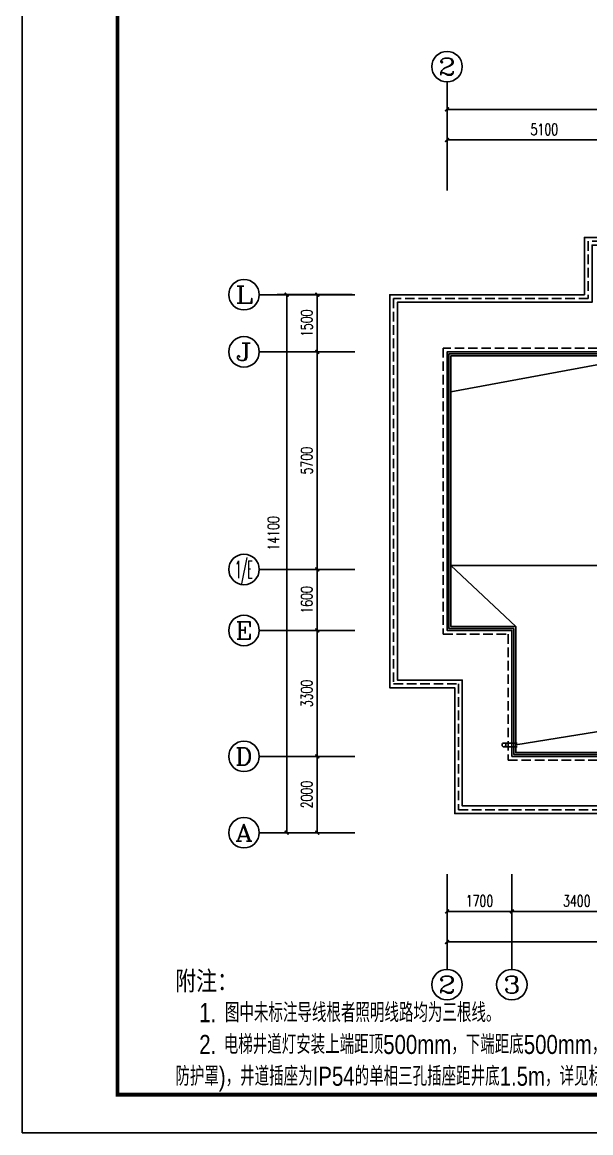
# Model space of a CAD drawing. Extents: x -993182 to -819982, y 169304 to 600104.
# Drawn here: x -993182 to -978282, y 233704 to 262810 of the extents above; entities that cross this region are included whole.
import ezdxf
from ezdxf.enums import TextEntityAlignment as Align

# ---------------------------------------------------------------- set-up
doc = ezdxf.new("R2010")
doc.units = 0
doc.header["$LTSCALE"] = 1000
doc.header["$MEASUREMENT"] = 0
doc.linetypes.add('DASH', pattern=[0.35, 0.25, -0.1])
for name, color, linetype in [('AXIS', 3, 'Continuous'), ('AXIS_TEXT', 7, 'Continuous'), ('PUB_TITLE', 146, 'Continuous'), ('屋面', 139, 'Continuous'), ('栏杆', 169, 'Continuous'), ('面层', 215, 'Continuous')]:
    doc.layers.add(name, color=color, linetype=linetype)
doc.styles.add('_TCH_AXIS', font='COMPLEX', dxfattribs={"bigfont": 'GBCBIG'})
doc.styles.add('_TCH_DIM_T3', font='SIMPLEX', dxfattribs={"width": 0.705882, "bigfont": 'GBCBIG'})
doc.styles.add('COMPLEX', font='COMPLEX')
doc.styles.add('电-ele', font='ICED.shx', dxfattribs={"width": 0.8, "bigfont": 'BZHZ.shx'})
doc.dimstyles.new('_TCH_ARCH&&100', dxfattribs={"dimtxt": 297.5, "dimasz": 100, "dimexe": 250, "dimexo": 300, "dimgap": 126.25, "dimtad": 1, "dimdec": 0, "dimzin": 0, "dimdsep": 46, "dimtxsty": '_TCH_DIM_T3', "dimblk": 'ARCHTICK', "dimcen": 0.09, "dimclrt": 7, "dimazin": 2, "dimtfac": 1, "dimtdec": 0, "dimtix": 1, "dimtmove": 2, "dimatfit": 3, "dimfxl": 0, "dimtolj": 1, "dimtzin": 0, "dimarcsym": 0})

# ---------------------------------------------------------------- blocks, each defined once
blk = doc.blocks.new('A$C4E4A79F1')
at = {"color": 6}
for points in [[(0, 350), (0, 0)], [(100, 350), (100, 0)]]:
    blk.add_lwpolyline(points, dxfattribs=at)
blk.add_circle((50, 350), 50, dxfattribs=at)
blk = doc.blocks.new('_AXISO')
blk.add_circle((0, 0), 0.5)
at = {"layer": 'AXIS_TEXT', "style": 'COMPLEX', "width": 1.041667}
blk.add_attdef('A', text='', height=0.56, dxfattribs=at).set_placement((-0.25, -0.28), (0.25, -0.28), align=Align.FIT)
blk = doc.blocks.new('_ArchTick')
at = {"color": 0, "linetype": 'ByBlock', "const_width": 0.4}
blk.add_lwpolyline([(-0.5, -0.5), (0.5, 0.5)], dxfattribs=at)
blk = doc.blocks.new('*D982')
at = {"layer": 'AXIS', "color": 0, "lineweight": -2}
for p, q in [((-345693, -488650), (-347660, -488650)), ((-347410, -502750), (-347410, -488650)), ((-345693, -502750), (-347660, -502750))]:
    blk.add_line(p, q, dxfattribs=at)
at = {"layer": 'Defpoints', "color": 0}
for p in [(-347410, -488650), (-345393, -488650), (-345393, -502750)]:
    blk.add_point(p, dxfattribs=at)
at = {"layer": 'AXIS', "color": 0, "lineweight": -2, "xscale": 100, "yscale": 100, "zscale": 100}
for p, rotation in [((-347410, -488650), 90), ((-347410, -502750), 270)]:
    blk.add_blockref('_ArchTick', p, dxfattribs=dict(at, rotation=rotation))
at = {"layer": 'AXIS', "color": 7, "insert": (-347758, -494906), "char_height": 297.5, "attachment_point": 5, "rotation": 90, "style": '_TCH_DIM_T3'}
blk.add_mtext('\\A1;14100', dxfattribs=at)
blk = doc.blocks.new('*D983')
at = {"layer": 'AXIS', "color": 0, "lineweight": -2}
for p, q in [((-345692, -500750), (-346860, -500750)), ((-346610, -502750), (-346610, -500750)), ((-345692, -502750), (-346860, -502750))]:
    blk.add_line(p, q, dxfattribs=at)
at = {"layer": 'Defpoints', "color": 0}
for p in [(-346610, -500750), (-345392, -500750), (-345392, -502750)]:
    blk.add_point(p, dxfattribs=at)
at = {"layer": 'AXIS', "color": 0, "lineweight": -2, "xscale": 100, "yscale": 100, "zscale": 100}
for p, rotation in [((-346610, -500750), 90), ((-346610, -502750), 270)]:
    blk.add_blockref('_ArchTick', p, dxfattribs=dict(at, rotation=rotation))
at = {"layer": 'AXIS', "color": 7, "insert": (-346885, -501750), "char_height": 297.5, "attachment_point": 5, "rotation": 90, "style": '_TCH_DIM_T3'}
blk.add_mtext('\\A1;2000', dxfattribs=at)
blk = doc.blocks.new('*D984')
at = {"layer": 'AXIS', "color": 0, "lineweight": -2}
for p, q in [((-345692, -497450), (-346860, -497450)), ((-346610, -500750), (-346610, -497450)), ((-345692, -500750), (-346860, -500750))]:
    blk.add_line(p, q, dxfattribs=at)
at = {"layer": 'Defpoints', "color": 0}
for p in [(-346610, -497450), (-345392, -497450), (-345392, -500750)]:
    blk.add_point(p, dxfattribs=at)
at = {"layer": 'AXIS', "color": 0, "lineweight": -2, "xscale": 100, "yscale": 100, "zscale": 100}
for p, rotation in [((-346610, -497450), 90), ((-346610, -500750), 270)]:
    blk.add_blockref('_ArchTick', p, dxfattribs=dict(at, rotation=rotation))
at = {"layer": 'AXIS', "color": 7, "insert": (-346885, -499100), "char_height": 297.5, "attachment_point": 5, "rotation": 90, "style": '_TCH_DIM_T3'}
blk.add_mtext('\\A1;3300', dxfattribs=at)
blk = doc.blocks.new('*D985')
at = {"layer": 'AXIS', "color": 0, "lineweight": -2}
for p, q in [((-345692, -495850), (-346860, -495850)), ((-346610, -497450), (-346610, -495850)), ((-345692, -497450), (-346860, -497450))]:
    blk.add_line(p, q, dxfattribs=at)
at = {"layer": 'Defpoints', "color": 0}
for p in [(-346610, -495850), (-345392, -495850), (-345392, -497450)]:
    blk.add_point(p, dxfattribs=at)
at = {"layer": 'AXIS', "color": 0, "lineweight": -2, "xscale": 100, "yscale": 100, "zscale": 100}
for p, rotation in [((-346610, -495850), 90), ((-346610, -497450), 270)]:
    blk.add_blockref('_ArchTick', p, dxfattribs=dict(at, rotation=rotation))
at = {"layer": 'AXIS', "color": 7, "insert": (-346885, -496650), "char_height": 297.5, "attachment_point": 5, "rotation": 90, "style": '_TCH_DIM_T3'}
blk.add_mtext('\\A1;1600', dxfattribs=at)
blk = doc.blocks.new('*D986')
at = {"layer": 'AXIS', "color": 0, "lineweight": -2}
for p, q in [((-345692, -490150), (-346860, -490150)), ((-346610, -495850), (-346610, -490150)), ((-345692, -495850), (-346860, -495850))]:
    blk.add_line(p, q, dxfattribs=at)
at = {"layer": 'Defpoints', "color": 0}
for p in [(-346610, -490150), (-345392, -490150), (-345392, -495850)]:
    blk.add_point(p, dxfattribs=at)
at = {"layer": 'AXIS', "color": 0, "lineweight": -2, "xscale": 100, "yscale": 100, "zscale": 100}
for p, rotation in [((-346610, -490150), 90), ((-346610, -495850), 270)]:
    blk.add_blockref('_ArchTick', p, dxfattribs=dict(at, rotation=rotation))
at = {"layer": 'AXIS', "color": 7, "insert": (-346885, -493000), "char_height": 297.5, "attachment_point": 5, "rotation": 90, "style": '_TCH_DIM_T3'}
blk.add_mtext('\\A1;5700', dxfattribs=at)
blk = doc.blocks.new('*D987')
at = {"layer": 'AXIS', "color": 0, "lineweight": -2}
for p, q in [((-345692, -488650), (-346860, -488650)), ((-346610, -490150), (-346610, -488650)), ((-345692, -490150), (-346860, -490150))]:
    blk.add_line(p, q, dxfattribs=at)
at = {"layer": 'Defpoints', "color": 0}
for p in [(-346610, -488650), (-345392, -488650), (-345392, -490150)]:
    blk.add_point(p, dxfattribs=at)
at = {"layer": 'AXIS', "color": 0, "lineweight": -2, "xscale": 100, "yscale": 100, "zscale": 100}
for p, rotation in [((-346610, -488650), 90), ((-346610, -490150), 270)]:
    blk.add_blockref('_ArchTick', p, dxfattribs=dict(at, rotation=rotation))
at = {"layer": 'AXIS', "color": 7, "insert": (-346885, -489400), "char_height": 297.5, "attachment_point": 5, "rotation": 90, "style": '_TCH_DIM_T3'}
blk.add_mtext('\\A1;1500', dxfattribs=at)
blk = doc.blocks.new('*D988')
at = {"layer": 'AXIS', "color": 0, "lineweight": -2}
for p, q in [((-343209, -485920), (-343209, -483544)), ((-287709, -485920), (-287709, -483544)), ((-343209, -483794), (-287709, -483794))]:
    blk.add_line(p, q, dxfattribs=at)
at = {"layer": 'Defpoints', "color": 0}
for p in [(-287709, -483794), (-343209, -486220), (-287709, -486220)]:
    blk.add_point(p, dxfattribs=at)
at = {"layer": 'AXIS', "color": 0, "lineweight": -2, "xscale": 100, "yscale": 100, "zscale": 100, "rotation": 180}
blk.add_blockref('_ArchTick', (-343209, -483794), dxfattribs=at)
at = {"layer": 'AXIS', "color": 0, "lineweight": -2, "xscale": 100, "yscale": 100, "zscale": 100}
blk.add_blockref('_ArchTick', (-287709, -483794), dxfattribs=at)
at = {"layer": 'AXIS', "color": 7, "insert": (-315459, -483519), "char_height": 297.5, "attachment_point": 5, "style": '_TCH_DIM_T3'}
blk.add_mtext('\\A1;55500', dxfattribs=at)
blk = doc.blocks.new('*D989')
at = {"layer": 'AXIS', "color": 0, "lineweight": -2}
for p, q in [((-343209, -485920), (-343209, -484344)), ((-343209, -484594), (-338109, -484594)), ((-338109, -485920), (-338109, -484344))]:
    blk.add_line(p, q, dxfattribs=at)
at = {"layer": 'Defpoints', "color": 0}
for p in [(-338109, -484594), (-343209, -486220), (-338109, -486220)]:
    blk.add_point(p, dxfattribs=at)
at = {"layer": 'AXIS', "color": 0, "lineweight": -2, "xscale": 100, "yscale": 100, "zscale": 100, "rotation": 180}
blk.add_blockref('_ArchTick', (-343209, -484594), dxfattribs=at)
at = {"layer": 'AXIS', "color": 0, "lineweight": -2, "xscale": 100, "yscale": 100, "zscale": 100}
blk.add_blockref('_ArchTick', (-338109, -484594), dxfattribs=at)
at = {"layer": 'AXIS', "color": 7, "insert": (-340659, -484319), "char_height": 297.5, "attachment_point": 5, "style": '_TCH_DIM_T3'}
blk.add_mtext('\\A1;5100', dxfattribs=at)
blk = doc.blocks.new('*D1002')
at = {"layer": 'AXIS', "color": 0, "lineweight": -2}
for p, q in [((-343209, -503841), (-343209, -505863)), ((-287709, -503841), (-287709, -505863)), ((-343209, -505613), (-287709, -505613))]:
    blk.add_line(p, q, dxfattribs=at)
at = {"layer": 'Defpoints', "color": 0}
for p in [(-343209, -503541), (-287709, -503541), (-287709, -505613)]:
    blk.add_point(p, dxfattribs=at)
at = {"layer": 'AXIS', "color": 0, "lineweight": -2, "xscale": 100, "yscale": 100, "zscale": 100, "rotation": 180}
blk.add_blockref('_ArchTick', (-343209, -505613), dxfattribs=at)
at = {"layer": 'AXIS', "color": 0, "lineweight": -2, "xscale": 100, "yscale": 100, "zscale": 100}
blk.add_blockref('_ArchTick', (-287709, -505613), dxfattribs=at)
at = {"layer": 'AXIS', "color": 7, "insert": (-315459, -505338), "char_height": 297.5, "attachment_point": 5, "style": '_TCH_DIM_T3'}
blk.add_mtext('\\A1;55500', dxfattribs=at)
blk = doc.blocks.new('*D1003')
at = {"layer": 'AXIS', "color": 0, "lineweight": -2}
for p, q in [((-343209, -503841), (-343209, -505063)), ((-341509, -503841), (-341509, -505063)), ((-343209, -504813), (-341509, -504813))]:
    blk.add_line(p, q, dxfattribs=at)
at = {"layer": 'Defpoints', "color": 0}
for p in [(-343209, -503541), (-341509, -503541), (-341509, -504813)]:
    blk.add_point(p, dxfattribs=at)
at = {"layer": 'AXIS', "color": 0, "lineweight": -2, "xscale": 100, "yscale": 100, "zscale": 100, "rotation": 180}
blk.add_blockref('_ArchTick', (-343209, -504813), dxfattribs=at)
at = {"layer": 'AXIS', "color": 0, "lineweight": -2, "xscale": 100, "yscale": 100, "zscale": 100}
blk.add_blockref('_ArchTick', (-341509, -504813), dxfattribs=at)
at = {"layer": 'AXIS', "color": 7, "insert": (-342359, -504538), "char_height": 297.5, "attachment_point": 5, "style": '_TCH_DIM_T3'}
blk.add_mtext('\\A1;1700', dxfattribs=at)
blk = doc.blocks.new('*D1004')
at = {"layer": 'AXIS', "color": 0, "lineweight": -2}
for p, q in [((-341509, -503841), (-341509, -505063)), ((-338109, -503841), (-338109, -505063)), ((-341509, -504813), (-338109, -504813))]:
    blk.add_line(p, q, dxfattribs=at)
at = {"layer": 'Defpoints', "color": 0}
for p in [(-341509, -503541), (-338109, -503541), (-338109, -504813)]:
    blk.add_point(p, dxfattribs=at)
at = {"layer": 'AXIS', "color": 0, "lineweight": -2, "xscale": 100, "yscale": 100, "zscale": 100, "rotation": 180}
blk.add_blockref('_ArchTick', (-341509, -504813), dxfattribs=at)
at = {"layer": 'AXIS', "color": 0, "lineweight": -2, "xscale": 100, "yscale": 100, "zscale": 100}
blk.add_blockref('_ArchTick', (-338109, -504813), dxfattribs=at)
at = {"layer": 'AXIS', "color": 7, "insert": (-339809, -504538), "char_height": 297.5, "attachment_point": 5, "style": '_TCH_DIM_T3'}
blk.add_mtext('\\A1;3400', dxfattribs=at)
blk = doc.blocks.new('5#、7#楼参照')
at = {"color": 6}
for points in [[(-338008.8, -490250.4), (-343108.8, -491198)], [(-338208.8, -495750.4), (-343108.8, -495750.4)], [(-343108.8, -495750.4), (-341408.8, -497350.4)], [(-338208.8, -499929.5), (-341408.8, -500447)]]:
    blk.add_lwpolyline(points, dxfattribs=at)
at = {"layer": 'AXIS'}
for p, q in [((-343208.8, -485274.7), (-343208.8, -483074.4)), ((-345624.3, -488650.4), (-348129.9, -488650.4)), ((-345624.3, -490150.4), (-348129.9, -490150.4)), ((-345624.3, -495850.4), (-348129.9, -495850.4)), ((-345624.3, -497450.4), (-348129.9, -497450.4)), ((-345624.3, -500750.4), (-348129.9, -500750.4)), ((-345624.3, -502750.4), (-348129.9, -502750.4)), ((-343208.8, -504890.9), (-343208.8, -506333)), ((-341508.8, -504890.9), (-341508.8, -506333))]:
    blk.add_line(p, q, dxfattribs=at)
for centre in [(-343208.8, -482674.4), (-348529.9, -488650.4), (-348529.9, -490150.4), (-348529.9, -497450.4), (-348529.9, -500750.4), (-348529.9, -502750.4)]:
    blk.add_circle(centre, 400, dxfattribs=at)
at = {"layer": 'PUB_TITLE'}
blk.add_lwpolyline([(-354342.7, -510615.5), (-270242.7, -510615.5), (-270242.7, -451215.5), (-354342.7, -451215.5)], close=True, dxfattribs=at)
at = {"layer": 'PUB_TITLE', "const_width": 100}
blk.add_lwpolyline([(-351842.7, -509615.5), (-271242.7, -509615.5), (-271242.7, -452215.5), (-351842.7, -452215.5)], close=True, dxfattribs=at)
at = {"layer": '屋面', "color": 152}
for points in [[(-330508.8, -489150.4), (-331358.8, -489150.4), (-331358.8, -487150.4), (-339608.8, -487150.4), (-339608.8, -488650.4), (-344708.8, -488650.4), (-344708.8, -498950.4), (-343008.8, -498950.4), (-343008.8, -502250.4), (-338858.8, -502250.4)], [(-330508.8, -489350.4), (-331558.8, -489350.4), (-331558.8, -487350.4), (-339408.8, -487350.4), (-339408.8, -488850.4), (-344508.8, -488850.4), (-344508.8, -498750.4), (-342808.8, -498750.4), (-342808.8, -502050.4), (-338858.8, -502050.4)], [(-332958.8, -490350.4), (-332958.8, -488750.4), (-338008.8, -488750.4), (-338008.8, -490250.4), (-343108.8, -490250.4), (-343108.8, -497350.4), (-341408.8, -497350.4), (-341408.8, -500650.4), (-338858.8, -500650.4)]]:
    blk.add_lwpolyline(points, dxfattribs=at)
at = {"layer": '屋面', "color": 152, "linetype": 'DASH'}
for points in [[(-330508.8, -489250.4), (-331458.8, -489250.4), (-331458.8, -487250.4), (-339508.8, -487250.4), (-339508.8, -488750.4), (-344608.8, -488750.4), (-344608.8, -498850.4), (-342908.8, -498850.4), (-342908.8, -502150.4), (-338858.8, -502150.4)], [(-332758.8, -490350.4), (-332758.8, -490350.4), (-332758.8, -488550.4), (-338208.8, -488550.4), (-338208.8, -490050.4), (-343308.8, -490050.4), (-343308.8, -497550.4), (-341608.8, -497550.4), (-341608.8, -500850.4), (-338858.8, -500850.4)]]:
    blk.add_lwpolyline(points, dxfattribs=at)
at = {"layer": '栏杆'}
for points in [[(-332858.8, -490350.4), (-332858.8, -488650.4), (-338108.8, -488650.4), (-338108.8, -490150.4), (-343208.8, -490150.4), (-343208.8, -497450.4), (-341508.8, -497450.4), (-341508.8, -500750.4), (-338858.8, -500750.4)], [(-332908.8, -490350.4), (-332908.8, -488700.4), (-338058.8, -488700.4), (-338058.8, -490200.4), (-343158.8, -490200.4), (-343158.8, -497400.4), (-341458.8, -497400.4), (-341458.8, -500700.4), (-338858.8, -500700.4)]]:
    blk.add_lwpolyline(points, dxfattribs=at)
at = {"color": 6, "rotation": 89.99999999999999}
blk.add_blockref('A$C4E4A79F1', (-341367, -500500.4), dxfattribs=at)
at = {"layer": 'AXIS'}
ref = blk.add_blockref('_AXISO', (-348529.9, -495850.4), dxfattribs=dict(at, xscale=800, yscale=800, zscale=800))
ref.add_attrib('A', '1/E', dxfattribs={"layer": 'AXIS_TEXT', "height": 452.55, "style": '_TCH_AXIS', "width": 0.396226}).set_placement((-348756.2, -496076.7), (-348303.6, -496076.7), align=Align.FIT)
ref = blk.add_blockref('_AXISO', (-343208.8, -506733), dxfattribs=dict(at, xscale=800, yscale=800, zscale=800))
ref.add_attrib('A', '2', dxfattribs={"layer": 'AXIS_TEXT', "height": 452.5, "style": '_TCH_AXIS', "width": 1.5}).set_placement((-343435.1, -506959.3), (-342982.5, -506959.3), align=Align.FIT)
ref = blk.add_blockref('_AXISO', (-341508.8, -506733), dxfattribs=dict(at, xscale=800, yscale=800, zscale=800))
ref.add_attrib('A', '3', dxfattribs={"layer": 'AXIS_TEXT', "height": 452.5, "style": '_TCH_AXIS', "width": 1.5}).set_placement((-341735.1, -506959.3), (-341282.5, -506959.3), align=Align.FIT)
at = {"layer": 'AXIS', "color": 7, "style": '_TCH_AXIS'}
for s, width, p, p2 in [('2', 1.5, (-343435.1, -482900.7), (-342982.5, -482900.7)), ('L', 1.4, (-348756.2, -488876.7), (-348303.6, -488876.7)), ('J', 1.909091, (-348756.2, -490376.7), (-348303.6, -490376.7)), ('E', 1.3125, (-348756.2, -497676.7), (-348303.6, -497676.7)), ('D', 1.235294, (-348756.2, -500976.7), (-348303.6, -500976.7)), ('A', 1.166667, (-348756.2, -502976.7), (-348303.6, -502976.7))]:
    blk.add_text(s, height=452.5, dxfattribs=dict(at, width=width)).set_placement(p, p2, align=Align.FIT)
at = {"layer": 'AXIS'}
for p1, p2, distance, picture, middle in [((-343208.8, -486220), (-287708.8, -486220), 2425.6, '*D988', (-315458.8, -483519.4)), ((-343208.8, -486220), (-338108.8, -486220), 1625.6, '*D989', (-340658.8, -484319.4)), ((-345392.5, -490150.4), (-345392.5, -488650.4), 1217.4, '*D987', (-346884.9, -489400.4)), ((-345392.5, -495850.4), (-345392.5, -490150.4), 1217.4, '*D986', (-346884.9, -493000.4)), ((-345392.5, -497450.4), (-345392.5, -495850.4), 1217.4, '*D985', (-346884.9, -496650.4)), ((-345392.5, -500750.4), (-345392.5, -497450.4), 1217.4, '*D984', (-346884.9, -499100.4)), ((-345392.5, -502750.4), (-345392.5, -500750.4), 1217.4, '*D983', (-346884.9, -501750.4)), ((-343208.8, -503541), (-287708.8, -503541), -2072, '*D1002', (-315458.8, -505338)), ((-343208.8, -503541), (-341508.8, -503541), -1272, '*D1003', (-342358.8, -504538)), ((-341508.8, -503541), (-338108.8, -503541), -1272, '*D1004', (-339808.8, -504538))]:
    dim = blk.add_aligned_dim(p1=p1, p2=p2, distance=distance, dimstyle='_TCH_ARCH&&100', dxfattribs=at)
    dim.commit()
    dim.dimension.update_dxf_attribs({"geometry": picture, "text_midpoint": middle})
dim = blk.add_linear_dim(base=(-347409.9, -488650.4), p1=(-345392.5, -502750.4), p2=(-345392.5, -488650.4), angle=90, dimstyle='_TCH_ARCH&&100', dxfattribs=at)
dim.commit()
dim.dimension.update_dxf_attribs({"geometry": '*D982', "text_midpoint": (-347758.5, -494906), "dimtype": 129})

msp = doc.modelspace()

# ---------------------------------------------------------------- block references
at = {"layer": '面层'}
msp.add_blockref('5#、7#楼参照', (-638840, 744319), dxfattribs=at)

# ---------------------------------------------------------------- texts
at = {"insert": (-989169, 237936), "char_height": 500, "attachment_point": 1, "style": '电-ele'}
msp.add_mtext_dynamic_auto_height_columns('{\\fMicrosoft YaHei|b0|i0|c134|p34;附注：}\\P{\\W3.37343; }1.{\\W1.21897; }图中未标注导线根者照明线路均为三根线。\\P{\\W3.37343; }2.{\\W1.04888; }电梯井道灯安装上端距顶500mm，下端距底500mm，中间间距小于7.0m,每个井道大约7盏(~36V,13W节能灯,加防护罩)，井道插座为IP54的单相三孔插座距井底1.5m，详见标准图08D800-5 P26。', width=22522.91, gutter_width=1300, height=5044, count=1, dxfattribs=at)

doc.saveas('drawing.dxf')
